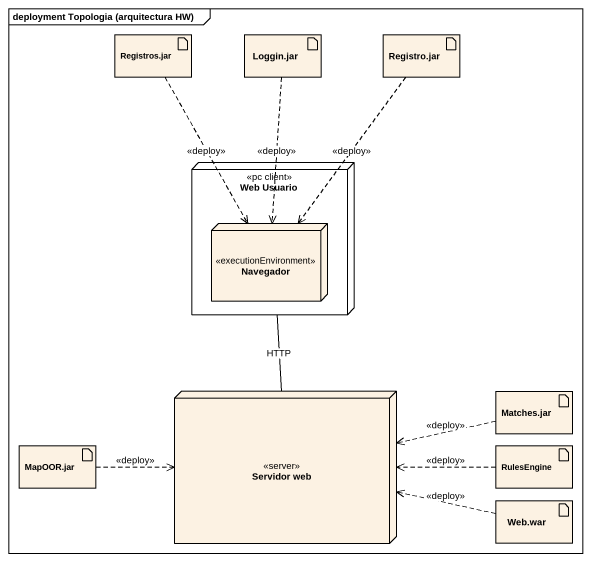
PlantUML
@startuml
mainframe deployment Topologia (arquitectura HW)
artifact "Registros.jar" as Registros_jar
artifact "Loggin.jar" as Loggin_jar
artifact "Registro.jar" as Registro_jar
node "Web Usuario" as Web_Usuario <<pc client>> {
  node Navegador <<executionEnvironment>>
}
node "Servidor web" as Servidor_web <<server>>
artifact "Matches.jar" as Matches_jar
artifact "MapOOR.jar" as MapOOR_jar
artifact RulesEngine
artifact "Web.war" as Web_war
Registros_jar ..> Navegador : <<deploy>>
Loggin_jar ..> Navegador : <<deploy>>
Registro_jar ..> Navegador : <<deploy>>
Web_Usuario -- Servidor_web : HTTP
Matches_jar .left.> Servidor_web : <<deploy>>
MapOOR_jar .right.> Servidor_web : <<deploy>>
RulesEngine .left.> Servidor_web : <<deploy>>
Web_war .left.> Servidor_web : <<deploy>>
@enduml
